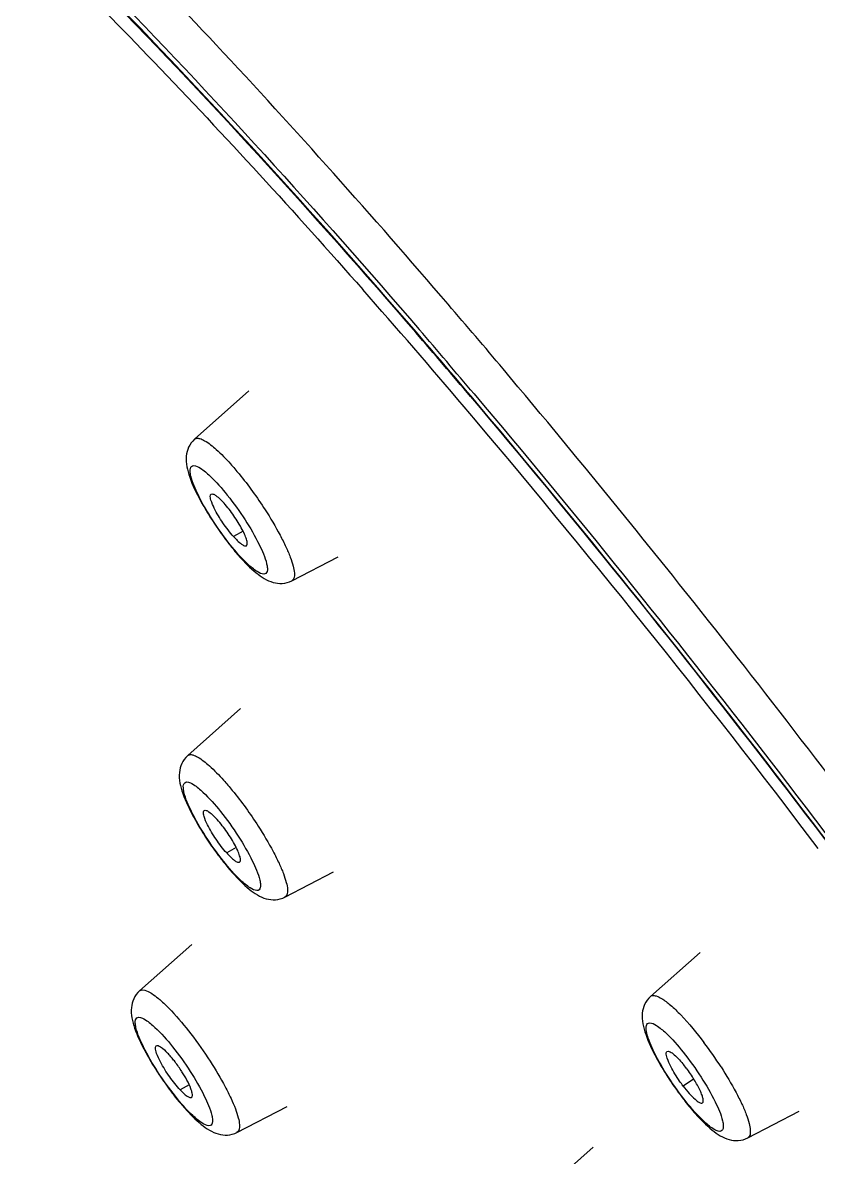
# Model space of a CAD drawing. Extents: x 11391 to 14551, y -233 to 2082.
# Drawn here: x 13445.55 to 13456.99, y 913.55 to 929.86 of the extents above; entities that cross this region are included whole.
import ezdxf

# ---------------------------------------------------------------- set-up
doc = ezdxf.new("R2010")
doc.units = 0
doc.header["$LTSCALE"] = 10
doc.header["$MEASUREMENT"] = 0
doc.layers.get('0').update_dxf_attribs({"linetype": 'CONTINUOUS'})

msp = doc.modelspace()

# ---------------------------------------------------------------- linework, layer by layer
at = {"color": 7, "linetype": 'Continuous'}
for p, q in [((13448.021, 923.871), (13448.803, 924.567)), ((13449.42, 921.837), (13450.086, 922.181)), ((13447.923, 919.322), (13448.684, 919.999)), ((13449.321, 917.287), (13450.02, 917.649)), ((13447.232, 915.939), (13447.981, 916.605)), ((13454.575, 915.859), (13455.287, 916.492)), ((13448.631, 913.904), (13449.353, 914.278)), ((13455.974, 913.824), (13456.714, 914.207)), ((13453.043, 913.062), (13453.749, 913.691))]:
    msp.add_line(p, q, dxfattribs=at)
at = {"color": 9, "linetype": 'Continuous'}
for p, q in [((13448.719, 922.55), (13448.582, 922.471)), ((13448.62, 918.001), (13448.484, 917.922)), ((13447.943, 914.588), (13447.816, 914.515)), ((13455.194, 914.667), (13455.044, 914.571))]:
    msp.add_line(p, q, dxfattribs=at)
at = {"color": 7, "linetype": 'Continuous'}
for centre, radius, start, end in [((13433.427, 891.854), 56.797, 15.2875, 81.3886), ((13352.628, 840.385), 130.175, 40.24523, 40.77948), ((13452.277, 925.299), 4.768, 212.8006, 216.1477), ((13452.16, 925.212), 4.623, 216.137, 216.9614), ((13452.028, 925.113), 4.458, 216.9627, 217.5452), ((13452.178, 920.749), 4.768, 212.8006, 216.1477), ((13452.061, 920.663), 4.623, 216.137, 216.9614), ((13451.93, 920.564), 4.458, 216.9627, 217.5452), ((13450.288, 916.663), 3.377, 207.944, 208.3473), ((13450.728, 916.904), 3.878, 208.3912, 210.9158), ((13451.251, 917.215), 4.487, 210.8841, 212.8051), ((13446.266, 913.792), 1.856, 37.3347, 39.4757), ((13446.068, 913.642), 2.104, 32.6671, 37.3241), ((13453.602, 913.707), 1.863, 36.9799, 39.4032), ((13451.488, 917.367), 4.768, 212.8006, 216.1477), ((13458.728, 917.22), 4.647, 212.7935, 213.422), ((13451.371, 917.28), 4.623, 216.137, 216.9614), ((13458.853, 917.302), 4.796, 213.4206, 216.1396), ((13451.197, 917.149), 4.405, 216.9594, 217.9878), ((13458.714, 917.2), 4.623, 216.137, 216.9614)]:
    msp.add_arc(centre, radius, start, end, dxfattribs=at)
at = {"color": 9, "linetype": 'Continuous'}
for centre, radius, start, end in [((13356.932, 843.732), 124.562, 40.325, 41.3501), ((13347.724, 836.694), 136.917, 40.09874, 40.60876), ((13351.155, 839.304), 132.061, 40.18918, 40.7156), ((13351.404, 839.38), 131.766, 40.23382, 40.76038), ((13339.739, 829.241), 147.047, 37.12192, 40.2945), ((13450.687, 911.688), 5.831, 32.7812, 36.9948)]:
    msp.add_arc(centre, radius, start, end, dxfattribs=at)
for points, knots in [([(13441.932, 948.011), (13442.345, 947.949), (13443.246, 947.685), (13444.644, 947.023), (13446.214, 946.061), (13447.943, 944.805), (13449.818, 943.265), (13452.611, 940.738), (13456.316, 936.958), (13460.875, 931.752), (13465.557, 925.877), (13470.191, 919.542), (13473.16, 915.131), (13474.606, 912.887)], [0, 0, 0, 0, 0.025797, 0.057454, 0.095279, 0.139279, 0.189273, 0.244959, 0.371733, 0.515653, 0.671935, 0.835248, 1, 1, 1, 1]), ([(13439.318, 947.414), (13439.456, 947.494), (13439.765, 947.623), (13440.283, 947.708), (13440.862, 947.691), (13441.767, 947.524), (13443.051, 947.035), (13444.724, 946.104), (13446.604, 944.804), (13448.67, 943.144), (13450.901, 941.143), (13454.194, 937.917), (13458.505, 933.192), (13463.719, 926.813), (13468.924, 919.799), (13472.258, 914.871), (13473.88, 912.353)], [0, 0, 0, 0, 0.009456, 0.019614, 0.030898, 0.043615, 0.074036, 0.11174, 0.156896, 0.209337, 0.268692, 0.334441, 0.48249, 0.647493, 0.822493, 1, 1, 1, 1]), ([(13451.667, 925.812), (13450.581, 927.079), (13448.468, 929.451), (13445.331, 932.667), (13442.433, 935.314), (13440.16, 937.09), (13438.5, 938.157), (13437.424, 938.737), (13436.449, 939.141), (13435.578, 939.368), (13434.811, 939.414), (13434.147, 939.265), (13433.608, 938.909), (13433.362, 938.563), (13433.262, 938.373)], [0, 0, 0, 0, 0.208858, 0.397466, 0.562068, 0.699724, 0.757874, 0.808779, 0.852571, 0.889653, 0.920894, 0.947914, 0.973261, 1, 1, 1, 1]), ([(13436.152, 938.435), (13436.608, 938.305), (13437.592, 937.897), (13439.111, 937.015), (13440.809, 935.808), (13442.669, 934.286), (13444.672, 932.464), (13447.616, 929.549), (13449.791, 927.146), (13451.252, 925.448)], [0, 0, 0, 0, 0.07085, 0.158031, 0.261757, 0.381583, 0.516622, 0.665691, 1, 1, 1, 1]), ([(13451.21, 925.41), (13449.742, 927.113), (13447.557, 929.521), (13444.599, 932.436), (13442.593, 934.248), (13440.734, 935.753), (13439.042, 936.935), (13437.535, 937.785), (13436.56, 938.165), (13436.11, 938.278)], [0, 0, 0, 0, 0.336751, 0.486483, 0.621756, 0.741365, 0.844421, 0.930521, 1, 1, 1, 1]), ([(13444.598, 932.112), (13445.571, 931.201), (13447.563, 929.213), (13449.461, 927.136), (13450.439, 926.025)], [0, 0, 0, 0, 0.473737, 1, 1, 1, 1]), ([(13465.369, 907.311), (13463.356, 910.431), (13459.227, 916.423), (13454.749, 922.16), (13452.456, 924.883)], [0, 0, 0, 0, 0.510491, 1, 1, 1, 1]), ([(13460.437, 913.552), (13459.074, 915.476), (13456.337, 919.183), (13453.448, 922.773), (13451.996, 924.489)], [0, 0, 0, 0, 0.512004, 1, 1, 1, 1]), ([(13452.039, 924.525), (13453.491, 922.807), (13456.378, 919.214), (13459.115, 915.506), (13460.478, 913.581)], [0, 0, 0, 0, 0.488154, 1, 1, 1, 1]), ([(13448.021, 923.871), (13448.028, 923.878), (13448.053, 923.89), (13448.107, 923.882), (13448.145, 923.863), (13448.166, 923.851)], [0, 0, 0, 0, 0.180707, 0.517858, 1, 1, 1, 1]), ([(13448.166, 923.851), (13448.227, 923.817), (13448.357, 923.71), (13448.473, 923.591), (13448.537, 923.519)], [0, 0, 0, 0, 0.419475, 1, 1, 1, 1]), ([(13447.969, 923.343), (13447.964, 923.364), (13447.958, 923.401), (13447.959, 923.449), (13447.976, 923.485), (13448, 923.492), (13448.01, 923.492)], [0, 0, 0, 0, 0.365131, 0.631135, 0.820486, 1, 1, 1, 1]), ([(13448.01, 923.492), (13448.044, 923.493), (13448.131, 923.444), (13448.199, 923.386), (13448.242, 923.346)], [0, 0, 0, 0, 0.371634, 1, 1, 1, 1]), ([(13448.537, 923.519), (13448.58, 923.471), (13448.759, 923.261), (13448.921, 923.036), (13449.035, 922.858)], [0, 0, 0, 0, 0.233198, 1, 1, 1, 1]), ([(13448.279, 922.712), (13448.205, 922.826), (13448.088, 923.029), (13447.991, 923.246), (13447.969, 923.343)], [0, 0, 0, 0, 0.578747, 1, 1, 1, 1]), ([(13448.242, 923.346), (13448.333, 923.261), (13448.511, 923.056), (13448.669, 922.835), (13448.748, 922.712)], [0, 0, 0, 0, 0.460312, 1, 1, 1, 1]), ([(13449.035, 922.858), (13449.112, 922.739), (13449.217, 922.564), (13449.332, 922.332), (13449.396, 922.185), (13449.438, 922.056), (13449.463, 921.948), (13449.454, 921.854), (13449.42, 921.837)], [0, 0, 0, 0, 0.376855, 0.543148, 0.687781, 0.806869, 0.89777, 1, 1, 1, 1]), ([(13448.786, 922.077), (13448.695, 922.163), (13448.516, 922.368), (13448.358, 922.589), (13448.279, 922.712)], [0, 0, 0, 0, 0.460312, 1, 1, 1, 1]), ([(13448.748, 922.712), (13448.822, 922.598), (13448.939, 922.394), (13449.036, 922.177), (13449.058, 922.081)], [0, 0, 0, 0, 0.578747, 1, 1, 1, 1]), ([(13449.017, 921.932), (13448.983, 921.931), (13448.897, 921.98), (13448.828, 922.038), (13448.786, 922.077)], [0, 0, 0, 0, 0.371634, 1, 1, 1, 1]), ([(13449.058, 922.081), (13449.063, 922.06), (13449.069, 922.023), (13449.069, 921.975), (13449.051, 921.938), (13449.028, 921.932), (13449.017, 921.932)], [0, 0, 0, 0, 0.365131, 0.631135, 0.820486, 1, 1, 1, 1]), ([(13447.923, 919.322), (13447.929, 919.328), (13447.955, 919.34), (13448.008, 919.332), (13448.046, 919.314), (13448.068, 919.302)], [0, 0, 0, 0, 0.180707, 0.517858, 1, 1, 1, 1]), ([(13448.068, 919.302), (13448.128, 919.267), (13448.258, 919.161), (13448.374, 919.041), (13448.439, 918.969)], [0, 0, 0, 0, 0.419475, 1, 1, 1, 1]), ([(13447.87, 918.794), (13447.866, 918.814), (13447.859, 918.851), (13447.86, 918.9), (13447.878, 918.936), (13447.901, 918.943), (13447.911, 918.943)], [0, 0, 0, 0, 0.365131, 0.631135, 0.820486, 1, 1, 1, 1]), ([(13447.911, 918.943), (13447.946, 918.943), (13448.032, 918.895), (13448.101, 918.837), (13448.143, 918.797)], [0, 0, 0, 0, 0.371634, 1, 1, 1, 1]), ([(13448.439, 918.969), (13448.482, 918.921), (13448.66, 918.711), (13448.822, 918.486), (13448.937, 918.308)], [0, 0, 0, 0, 0.233198, 1, 1, 1, 1]), ([(13448.18, 918.162), (13448.107, 918.277), (13447.989, 918.48), (13447.893, 918.697), (13447.87, 918.794)], [0, 0, 0, 0, 0.578747, 1, 1, 1, 1]), ([(13448.143, 918.797), (13448.234, 918.711), (13448.413, 918.506), (13448.571, 918.285), (13448.65, 918.162)], [0, 0, 0, 0, 0.460312, 1, 1, 1, 1]), ([(13448.937, 918.308), (13449.013, 918.189), (13449.118, 918.014), (13449.234, 917.783), (13449.297, 917.635), (13449.339, 917.506), (13449.364, 917.398), (13449.355, 917.305), (13449.321, 917.287)], [0, 0, 0, 0, 0.376855, 0.543148, 0.687781, 0.806869, 0.89777, 1, 1, 1, 1]), ([(13448.687, 917.528), (13448.596, 917.613), (13448.418, 917.819), (13448.26, 918.039), (13448.18, 918.162)], [0, 0, 0, 0, 0.460312, 1, 1, 1, 1]), ([(13448.65, 918.162), (13448.723, 918.048), (13448.841, 917.845), (13448.937, 917.628), (13448.96, 917.531)], [0, 0, 0, 0, 0.578747, 1, 1, 1, 1]), ([(13448.919, 917.382), (13448.884, 917.382), (13448.798, 917.43), (13448.729, 917.488), (13448.687, 917.528)], [0, 0, 0, 0, 0.371634, 1, 1, 1, 1]), ([(13448.96, 917.531), (13448.965, 917.51), (13448.971, 917.474), (13448.97, 917.425), (13448.952, 917.389), (13448.929, 917.382), (13448.919, 917.382)], [0, 0, 0, 0, 0.365131, 0.631135, 0.820486, 1, 1, 1, 1]), ([(13447.232, 915.939), (13447.258, 915.962), (13447.335, 915.946), (13447.416, 915.897), (13447.47, 915.856), (13447.499, 915.832)], [0, 0, 0, 0, 0.336696, 0.624209, 1, 1, 1, 1]), ([(13447.499, 915.832), (13447.514, 915.82), (13447.58, 915.763), (13447.641, 915.702), (13447.688, 915.653)], [0, 0, 0, 0, 0.224314, 1, 1, 1, 1]), ([(13454.575, 915.859), (13454.582, 915.865), (13454.61, 915.878), (13454.669, 915.866), (13454.71, 915.845), (13454.734, 915.83)], [0, 0, 0, 0, 0.175212, 0.510692, 1, 1, 1, 1]), ([(13454.734, 915.83), (13454.779, 915.803), (13454.875, 915.727), (13455.086, 915.522), (13455.24, 915.335), (13455.344, 915.197)], [0, 0, 0, 0, 0.179271, 0.413158, 1, 1, 1, 1]), ([(13447.18, 915.411), (13447.176, 915.432), (13447.169, 915.468), (13447.17, 915.517), (13447.188, 915.553), (13447.211, 915.56), (13447.221, 915.56)], [0, 0, 0, 0, 0.365131, 0.631135, 0.820486, 1, 1, 1, 1]), ([(13447.221, 915.56), (13447.256, 915.56), (13447.342, 915.512), (13447.411, 915.454), (13447.453, 915.414)], [0, 0, 0, 0, 0.371634, 1, 1, 1, 1]), ([(13447.688, 915.653), (13447.788, 915.547), (13447.984, 915.311), (13448.16, 915.061), (13448.247, 914.926)], [0, 0, 0, 0, 0.475784, 1, 1, 1, 1]), ([(13447.49, 914.78), (13447.417, 914.894), (13447.299, 915.097), (13447.203, 915.314), (13447.18, 915.411)], [0, 0, 0, 0, 0.578747, 1, 1, 1, 1]), ([(13447.453, 915.414), (13447.544, 915.329), (13447.723, 915.123), (13447.881, 914.903), (13447.96, 914.78)], [0, 0, 0, 0, 0.460312, 1, 1, 1, 1]), ([(13454.523, 915.33), (13454.518, 915.351), (13454.512, 915.388), (13454.512, 915.437), (13454.53, 915.473), (13454.553, 915.479), (13454.564, 915.48)], [0, 0, 0, 0, 0.365131, 0.631135, 0.820486, 1, 1, 1, 1]), ([(13454.833, 914.699), (13454.759, 914.814), (13454.642, 915.017), (13454.545, 915.234), (13454.523, 915.33)], [0, 0, 0, 0, 0.578747, 1, 1, 1, 1]), ([(13454.564, 915.48), (13454.598, 915.48), (13454.684, 915.432), (13454.753, 915.373), (13454.795, 915.334)], [0, 0, 0, 0, 0.371634, 1, 1, 1, 1]), ([(13454.795, 915.334), (13454.886, 915.248), (13455.065, 915.043), (13455.223, 914.822), (13455.302, 914.699)], [0, 0, 0, 0, 0.460312, 1, 1, 1, 1]), ([(13448.247, 914.926), (13448.323, 914.807), (13448.428, 914.631), (13448.544, 914.4), (13448.607, 914.253), (13448.649, 914.123), (13448.674, 914.016), (13448.665, 913.922), (13448.631, 913.904)], [0, 0, 0, 0, 0.376851, 0.543137, 0.687779, 0.806861, 0.897769, 1, 1, 1, 1]), ([(13455.589, 914.845), (13455.666, 914.726), (13455.77, 914.551), (13455.886, 914.32), (13455.95, 914.172), (13455.992, 914.043), (13456.016, 913.935), (13456.008, 913.842), (13455.974, 913.824)], [0, 0, 0, 0, 0.376857, 0.543155, 0.687785, 0.806871, 0.897775, 1, 1, 1, 1]), ([(13447.997, 914.145), (13447.906, 914.231), (13447.728, 914.436), (13447.57, 914.657), (13447.49, 914.78)], [0, 0, 0, 0, 0.460312, 1, 1, 1, 1]), ([(13447.96, 914.78), (13448.033, 914.665), (13448.151, 914.462), (13448.247, 914.245), (13448.27, 914.149)], [0, 0, 0, 0, 0.578747, 1, 1, 1, 1]), ([(13455.34, 914.065), (13455.249, 914.15), (13455.07, 914.356), (13454.912, 914.576), (13454.833, 914.699)], [0, 0, 0, 0, 0.460312, 1, 1, 1, 1]), ([(13455.302, 914.699), (13455.376, 914.585), (13455.493, 914.382), (13455.59, 914.165), (13455.612, 914.068)], [0, 0, 0, 0, 0.578747, 1, 1, 1, 1]), ([(13448.229, 913.999), (13448.194, 913.999), (13448.108, 914.047), (13448.039, 914.106), (13447.997, 914.145)], [0, 0, 0, 0, 0.371634, 1, 1, 1, 1]), ([(13448.27, 914.149), (13448.274, 914.128), (13448.281, 914.091), (13448.28, 914.042), (13448.262, 914.006), (13448.239, 914), (13448.229, 913.999)], [0, 0, 0, 0, 0.365131, 0.631135, 0.820486, 1, 1, 1, 1]), ([(13455.571, 913.919), (13455.537, 913.919), (13455.45, 913.967), (13455.382, 914.025), (13455.34, 914.065)], [0, 0, 0, 0, 0.371634, 1, 1, 1, 1]), ([(13455.612, 914.068), (13455.617, 914.047), (13455.623, 914.011), (13455.622, 913.962), (13455.605, 913.926), (13455.582, 913.919), (13455.571, 913.919)], [0, 0, 0, 0, 0.365131, 0.631135, 0.820486, 1, 1, 1, 1])]:
    msp.add_open_spline(points, degree=3, knots=knots, dxfattribs=at)
at = {"color": 7, "linetype": 'Continuous'}
for points, knots in [([(13436.099, 938.194), (13436.527, 938.105), (13437.47, 937.764), (13438.943, 936.961), (13440.623, 935.809), (13442.485, 934.319), (13444.506, 932.507), (13447.5, 929.568), (13449.712, 927.133), (13451.2, 925.408)], [0, 0, 0, 0, 0.065562, 0.149211, 0.251204, 0.370773, 0.506885, 0.658224, 1, 1, 1, 1]), ([(13451.988, 924.486), (13453.454, 922.755), (13456.369, 919.131), (13459.129, 915.389), (13460.504, 913.446)], [0, 0, 0, 0, 0.487875, 1, 1, 1, 1]), ([(13448.021, 923.871), (13447.985, 923.84), (13447.93, 923.763), (13447.907, 923.673), (13447.903, 923.63)], [0, 0, 0, 0, 0.523602, 1, 1, 1, 1]), ([(13447.903, 923.63), (13447.893, 923.528), (13447.948, 923.301), (13448.046, 923.1), (13448.105, 922.992)], [0, 0, 0, 0, 0.453601, 1, 1, 1, 1]), ([(13448.306, 922.879), (13448.287, 922.916), (13448.261, 922.975), (13448.244, 923.043), (13448.25, 923.066)], [0, 0, 0, 0, 0.63731, 1, 1, 1, 1]), ([(13448.259, 923.081), (13448.266, 923.086), (13448.294, 923.085), (13448.359, 923.042), (13448.409, 922.993), (13448.445, 922.953)], [0, 0, 0, 0, 0.11492, 0.315934, 1, 1, 1, 1]), ([(13448.105, 922.992), (13448.117, 922.969), (13448.169, 922.875), (13448.225, 922.784), (13448.269, 922.716)], [0, 0, 0, 0, 0.241762, 1, 1, 1, 1]), ([(13448.582, 922.471), (13448.527, 922.533), (13448.427, 922.664), (13448.342, 922.806), (13448.306, 922.879)], [0, 0, 0, 0, 0.504157, 1, 1, 1, 1]), ([(13448.766, 922.34), (13448.774, 922.344), (13448.784, 922.373), (13448.773, 922.423), (13448.748, 922.493), (13448.689, 922.614), (13448.59, 922.773), (13448.496, 922.895), (13448.445, 922.953)], [0, 0, 0, 0, 0.039581, 0.109435, 0.215236, 0.3514, 0.676693, 1, 1, 1, 1]), ([(13448.493, 922.397), (13448.508, 922.377), (13448.565, 922.304), (13448.625, 922.233), (13448.67, 922.182)], [0, 0, 0, 0, 0.258882, 1, 1, 1, 1]), ([(13448.582, 922.471), (13448.617, 922.432), (13448.666, 922.383), (13448.729, 922.341), (13448.758, 922.336), (13448.766, 922.34)], [0, 0, 0, 0, 0.671235, 0.8788, 1, 1, 1, 1]), ([(13448.67, 922.182), (13448.744, 922.1), (13448.885, 921.954), (13449.061, 921.838), (13449.152, 921.813)], [0, 0, 0, 0, 0.539944, 1, 1, 1, 1]), ([(13449.152, 921.813), (13449.194, 921.801), (13449.286, 921.79), (13449.377, 921.815), (13449.42, 921.837)], [0, 0, 0, 0, 0.476393, 1, 1, 1, 1]), ([(13447.923, 919.322), (13447.887, 919.29), (13447.831, 919.214), (13447.808, 919.124), (13447.804, 919.08)], [0, 0, 0, 0, 0.523602, 1, 1, 1, 1]), ([(13447.804, 919.08), (13447.794, 918.979), (13447.849, 918.752), (13447.948, 918.551), (13448.006, 918.442)], [0, 0, 0, 0, 0.4536, 1, 1, 1, 1]), ([(13448.006, 918.442), (13448.018, 918.42), (13448.07, 918.326), (13448.126, 918.234), (13448.17, 918.166)], [0, 0, 0, 0, 0.241763, 1, 1, 1, 1]), ([(13448.207, 918.329), (13448.188, 918.367), (13448.163, 918.426), (13448.145, 918.494), (13448.151, 918.517)], [0, 0, 0, 0, 0.637312, 1, 1, 1, 1]), ([(13448.16, 918.531), (13448.167, 918.537), (13448.196, 918.536), (13448.26, 918.493), (13448.311, 918.443), (13448.346, 918.403)], [0, 0, 0, 0, 0.114805, 0.315701, 1, 1, 1, 1]), ([(13448.484, 917.922), (13448.429, 917.983), (13448.329, 918.115), (13448.243, 918.256), (13448.207, 918.329)], [0, 0, 0, 0, 0.504156, 1, 1, 1, 1]), ([(13448.668, 917.79), (13448.676, 917.795), (13448.686, 917.824), (13448.674, 917.873), (13448.65, 917.944), (13448.59, 918.065), (13448.492, 918.223), (13448.398, 918.346), (13448.346, 918.403)], [0, 0, 0, 0, 0.03944, 0.109848, 0.215558, 0.351456, 0.677031, 1, 1, 1, 1]), ([(13448.395, 917.847), (13448.409, 917.828), (13448.466, 917.755), (13448.526, 917.684), (13448.572, 917.632)], [0, 0, 0, 0, 0.258882, 1, 1, 1, 1]), ([(13448.484, 917.922), (13448.519, 917.883), (13448.567, 917.833), (13448.631, 917.791), (13448.659, 917.786), (13448.668, 917.79)], [0, 0, 0, 0, 0.6727, 0.878446, 1, 1, 1, 1]), ([(13448.572, 917.632), (13448.645, 917.55), (13448.786, 917.404), (13448.963, 917.288), (13449.053, 917.263)], [0, 0, 0, 0, 0.539944, 1, 1, 1, 1]), ([(13449.053, 917.263), (13449.095, 917.252), (13449.188, 917.241), (13449.279, 917.265), (13449.321, 917.287)], [0, 0, 0, 0, 0.476393, 1, 1, 1, 1]), ([(13447.232, 915.939), (13447.197, 915.908), (13447.141, 915.831), (13447.118, 915.741), (13447.114, 915.698)], [0, 0, 0, 0, 0.523602, 1, 1, 1, 1]), ([(13454.575, 915.859), (13454.539, 915.827), (13454.483, 915.751), (13454.461, 915.661), (13454.457, 915.617)], [0, 0, 0, 0, 0.523602, 1, 1, 1, 1]), ([(13447.114, 915.698), (13447.105, 915.599), (13447.156, 915.38), (13447.249, 915.185), (13447.305, 915.081)], [0, 0, 0, 0, 0.456059, 1, 1, 1, 1]), ([(13454.457, 915.617), (13454.447, 915.516), (13454.502, 915.289), (13454.6, 915.088), (13454.658, 914.98)], [0, 0, 0, 0, 0.453674, 1, 1, 1, 1]), ([(13447.532, 914.917), (13447.511, 914.957), (13447.48, 915.022), (13447.458, 915.095), (13447.46, 915.123)], [0, 0, 0, 0, 0.618361, 1, 1, 1, 1]), ([(13447.46, 915.123), (13447.46, 915.125), (13447.461, 915.135), (13447.465, 915.144), (13447.47, 915.149)], [0, 0, 0, 0, 0.302993, 1, 1, 1, 1]), ([(13447.47, 915.149), (13447.486, 915.162), (13447.564, 915.119), (13447.603, 915.078), (13447.634, 915.045)], [0, 0, 0, 0, 0.310598, 1, 1, 1, 1]), ([(13447.698, 914.971), (13447.693, 914.978), (13447.672, 915.003), (13447.651, 915.027), (13447.634, 915.045)], [0, 0, 0, 0, 0.262581, 1, 1, 1, 1]), ([(13454.866, 914.852), (13454.847, 914.891), (13454.82, 914.953), (13454.798, 915.023), (13454.802, 915.049)], [0, 0, 0, 0, 0.617538, 1, 1, 1, 1]), ([(13454.812, 915.069), (13454.821, 915.075), (13454.857, 915.068), (13454.936, 915.01), (13454.998, 914.943), (13455.042, 914.889)], [0, 0, 0, 0, 0.110818, 0.313264, 1, 1, 1, 1]), ([(13447.816, 914.515), (13447.761, 914.574), (13447.659, 914.703), (13447.571, 914.843), (13447.532, 914.917)], [0, 0, 0, 0, 0.491678, 1, 1, 1, 1]), ([(13454.658, 914.98), (13454.67, 914.957), (13454.722, 914.863), (13454.778, 914.771), (13454.822, 914.703)], [0, 0, 0, 0, 0.241728, 1, 1, 1, 1]), ([(13455.044, 914.571), (13455.027, 914.594), (13454.962, 914.684), (13454.903, 914.779), (13454.866, 914.852)], [0, 0, 0, 0, 0.25779, 1, 1, 1, 1]), ([(13447.978, 914.408), (13447.99, 914.414), (13447.993, 914.448), (13447.985, 914.487), (13447.946, 914.604), (13447.89, 914.699), (13447.839, 914.777)], [0, 0, 0, 0, 0.102179, 0.193135, 0.31217, 1, 1, 1, 1]), ([(13455.321, 914.328), (13455.338, 914.337), (13455.333, 914.388), (13455.316, 914.442), (13455.276, 914.539), (13455.202, 914.669), (13455.131, 914.774), (13455.091, 914.827)], [0, 0, 0, 0, 0.102555, 0.200428, 0.326893, 0.645296, 1, 1, 1, 1]), ([(13447.816, 914.515), (13447.847, 914.482), (13447.889, 914.441), (13447.946, 914.407), (13447.97, 914.404), (13447.978, 914.408)], [0, 0, 0, 0, 0.669151, 0.874313, 1, 1, 1, 1]), ([(13455.044, 914.571), (13455.072, 914.534), (13455.126, 914.467), (13455.206, 914.386), (13455.264, 914.337), (13455.309, 914.321), (13455.321, 914.328)], [0, 0, 0, 0, 0.371557, 0.679265, 0.890092, 1, 1, 1, 1]), ([(13447.725, 914.438), (13447.738, 914.421), (13447.789, 914.357), (13447.842, 914.295), (13447.882, 914.25)], [0, 0, 0, 0, 0.25823, 1, 1, 1, 1]), ([(13455.02, 914.42), (13455.036, 914.398), (13455.102, 914.312), (13455.171, 914.229), (13455.224, 914.169)], [0, 0, 0, 0, 0.259605, 1, 1, 1, 1]), ([(13447.882, 914.25), (13447.955, 914.168), (13448.096, 914.021), (13448.273, 913.906), (13448.363, 913.881)], [0, 0, 0, 0, 0.539944, 1, 1, 1, 1]), ([(13455.224, 914.169), (13455.298, 914.087), (13455.439, 913.941), (13455.615, 913.825), (13455.706, 913.8)], [0, 0, 0, 0, 0.539944, 1, 1, 1, 1]), ([(13448.363, 913.881), (13448.405, 913.869), (13448.498, 913.858), (13448.589, 913.882), (13448.631, 913.904)], [0, 0, 0, 0, 0.476393, 1, 1, 1, 1]), ([(13455.706, 913.8), (13455.748, 913.789), (13455.84, 913.777), (13455.931, 913.802), (13455.974, 913.824)], [0, 0, 0, 0, 0.476393, 1, 1, 1, 1])]:
    msp.add_open_spline(points, degree=3, knots=knots, dxfattribs=at)
for points in [[(13448.25, 923.066), (13448.251, 923.072), (13448.254, 923.077), (13448.259, 923.081)], [(13448.151, 918.517), (13448.153, 918.522), (13448.156, 918.528), (13448.16, 918.531)], [(13454.802, 915.049), (13454.803, 915.056), (13454.806, 915.064), (13454.812, 915.069)]]:
    msp.add_open_spline(points, degree=3, dxfattribs=at)

doc.saveas('drawing.dxf')
